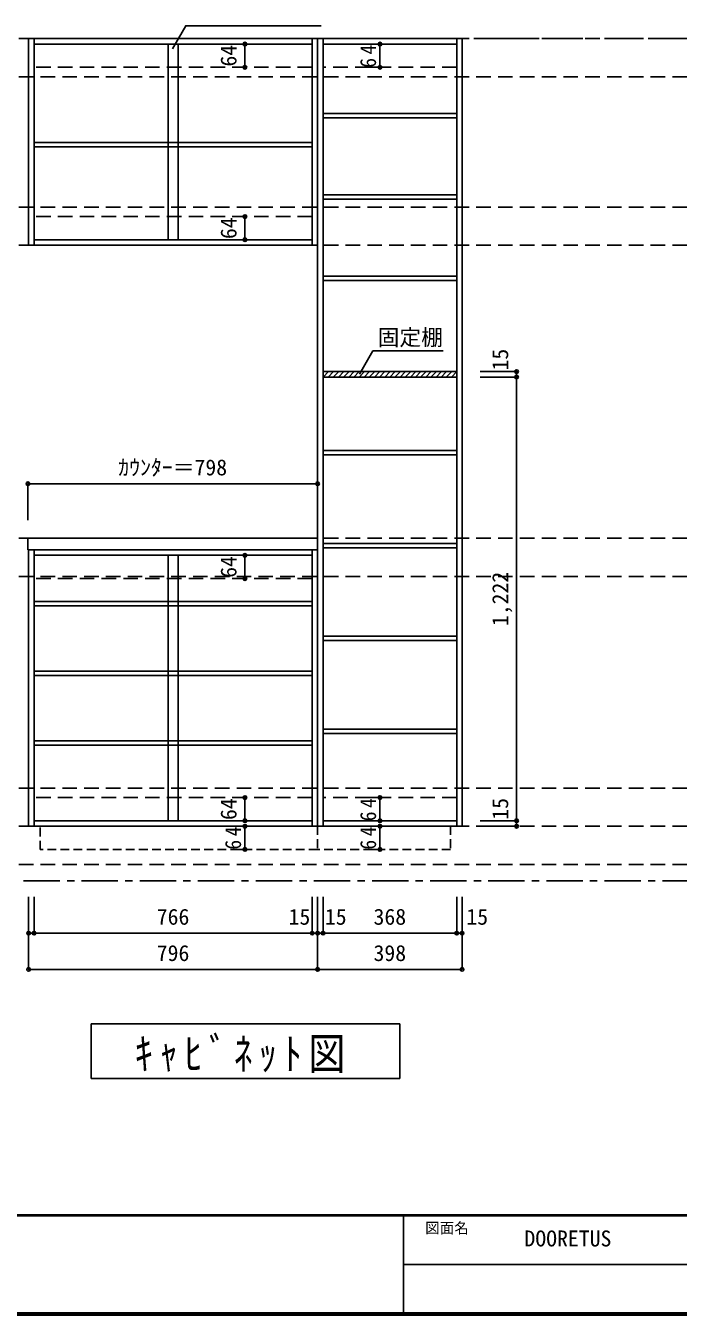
# Model space of a CAD drawing. Units: millimetres at full size, sheet at 1:20; some dimension numbers follow another scale. Extents: x -3893 to 3907, y -2871 to 2783.
# Drawn here: x -1033 to 763, y -2803 to 748 of the extents above; entities that cross this region are included whole.
import ezdxf
from ezdxf.enums import TextEntityAlignment as Align

# ---------------------------------------------------------------- set-up
doc = ezdxf.new("R2010")
doc.units = ezdxf.units.MM
doc.header["$LTSCALE"] = 20
doc.header["$PDMODE"] = 32
doc.header["$PDSIZE"] = 10
for name, pattern in [('CHAIN1', [8, 5, -1, 1, -1]), ('DASHED1', [1.8, 1.2, -0.6]), ('DASHED2', [3, 2, -1])]:
    doc.linetypes.add(name, pattern=pattern)
for name, color, linetype in [('0-1_本体', 2, 'Continuous'), ('0-4_棚', 3, 'Continuous'), ('0-6_桟木', 3, 'Continuous'), ('0-7_', 7, 'Continuous'), ('0-9_', 7, 'DASHED1'), ('0-A_文字', 7, 'Continuous'), ('0-B_寸法', 7, 'Continuous'), ('0-C_ハッチ', 4, 'Continuous'), ('F-1_枠', 6, 'Continuous'), ('F-A_文字', 7, 'Continuous')]:
    doc.layers.add(name, color=color, linetype=linetype)
doc.styles.add('ＭＳ ゴシック', font='')
doc.styles.get('ＭＳ ゴシック').set_extended_font_data('MS Gothic')

msp = doc.modelspace()

# ---------------------------------------------------------------- linework, layer by layer
at = {"layer": '0-1_本体', "color": 3}
for p, q in [((-1025.7, 712.33), (-229.7, 712.33)), ((-1010.7, 143.33), (-1010.7, 712.33)), ((-244.7, 712.33), (-244.7, 143.33)), ((-229.7, 712.33), (-229.7, -1456.67)), ((-229.7, 712.33), (168.3, 712.33)), ((-214.7, -1456.67), (-214.7, 712.33)), ((153.3, 712.33), (153.3, -1456.67)), ((168.3, 712.33), (168.3, -1456.67)), ((-1010.7, 697.33), (-244.7, 697.33)), ((-214.7, 697.33), (153.3, 697.33)), ((-244.7, 158.33), (-1010.7, 158.33)), ((-1025.7, -695.67), (-1025.7, -1456.67)), ((-1010.7, -695.67), (-1010.7, -1456.67)), ((-244.7, -1456.67), (-244.7, -695.67)), ((-1010.7, -710.67), (-244.7, -710.67)), ((-1010.7, -1441.67), (-244.7, -1441.67)), ((153.3, -1441.67), (-214.7, -1441.67)), ((-1025.7, -1456.67), (-229.7, -1456.67)), ((-214.7, -1456.67), (-229.7, -1456.67)), ((153.3, -1456.67), (-214.7, -1456.67)), ((153.3, -1456.67), (168.3, -1456.67))]:
    msp.add_line(p, q, dxfattribs=at)
at = {"layer": '0-1_本体', "color": 7, "linetype": 'DASHED2'}
for p, q in [((153.3, 633.33), (-214.7, 633.33)), ((153.3, -1377.67), (-214.7, -1377.67))]:
    msp.add_line(p, q, dxfattribs=at)
at = {"layer": '0-1_本体', "color": 3}
msp.add_lwpolyline([(-229.7, 143.33), (-1025.7, 143.33), (-1025.7, 712.33)], dxfattribs=at)
at = {"layer": '0-4_棚'}
for p, q in [((-214.7, 506.33), (153.3, 506.33)), ((-214.7, 506.33), (-214.7, 494.33)), ((-214.7, 494.33), (153.3, 494.33)), ((-1010.7, 426.33), (-244.7, 426.33)), ((-1010.7, 414.33), (-244.7, 414.33)), ((-214.7, 282.33), (153.3, 282.33)), ((-214.7, 282.33), (-214.7, 270.33)), ((-214.7, 270.33), (153.3, 270.33)), ((-214.7, 58.33), (153.3, 58.33)), ((-214.7, 58.33), (-214.7, 46.33)), ((-214.7, 46.33), (153.3, 46.33)), ((153.3, -204.67), (-214.7, -204.67)), ((153.3, -219.67), (-214.7, -219.67)), ((-214.7, -421.67), (153.3, -421.67)), ((-214.7, -421.67), (-214.7, -433.67)), ((-214.7, -433.67), (153.3, -433.67)), ((-229.7, -663.67), (-1027.7, -663.67)), ((-1027.7, -663.67), (-1027.7, -695.67)), ((-214.7, -677.67), (153.3, -677.67)), ((-214.7, -677.67), (-214.7, -689.67)), ((-214.7, -689.67), (153.3, -689.67)), ((-1010.7, -837.69), (-244.7, -837.69)), ((-1010.7, -849.69), (-244.7, -849.69)), ((-214.7, -933.67), (153.3, -933.67)), ((-214.7, -933.67), (-214.7, -945.67)), ((-214.7, -945.67), (153.3, -945.67)), ((-1010.7, -1029.69), (-244.7, -1029.69)), ((-1010.7, -1041.69), (-244.7, -1041.69)), ((153.3, -1189.67), (-214.7, -1189.67)), ((153.3, -1201.67), (-214.7, -1201.67)), ((-1010.7, -1221.69), (-244.7, -1221.69)), ((-1010.7, -1233.69), (-244.7, -1233.69))]:
    msp.add_line(p, q, dxfattribs=at)
msp.add_lwpolyline([(-1027.7, -695.67), (-229.7, -695.67), (-229.7, -663.67)], dxfattribs=at)
at = {"layer": '0-6_桟木', "color": 7, "linetype": 'DASHED2'}
for p, q in [((-244.7, 633.33), (-1010.7, 633.33)), ((-244.7, 222.33), (-1010.7, 222.33)), ((-244.7, -774.67), (-1010.7, -774.67)), ((-244.7, -1377.67), (-1010.7, -1377.67))]:
    msp.add_line(p, q, dxfattribs=at)
at = {"layer": '0-7_'}
for p, q in [((-641.7, 697.33), (-641.7, 426.33)), ((-613.7, 697.33), (-613.7, 426.33)), ((-641.7, 414.33), (-641.7, 158.33)), ((-613.7, 414.33), (-613.7, 158.33)), ((-641.7, -710.67), (-641.7, -837.69)), ((-613.7, -710.67), (-613.7, -837.69)), ((-641.7, -849.69), (-641.7, -1029.69)), ((-613.7, -849.69), (-613.7, -1029.69)), ((-641.7, -1041.69), (-641.7, -1221.69)), ((-613.7, -1041.69), (-613.7, -1221.69)), ((-641.7, -1233.69), (-641.7, -1441.67)), ((-613.7, -1233.69), (-613.7, -1441.67))]:
    msp.add_line(p, q, dxfattribs=at)
at = {"layer": '0-7_', "linetype": 'DASHED1'}
for p, q in [((-641.7, 414.33), (-641.7, 426.33)), ((-613.7, 414.33), (-613.7, 426.33)), ((-641.7, -849.69), (-641.7, -837.69)), ((-613.7, -849.69), (-613.7, -837.69)), ((-641.7, -1041.69), (-641.7, -1029.69)), ((-613.7, -1041.69), (-613.7, -1029.69)), ((-641.7, -1233.69), (-641.7, -1221.69)), ((-613.7, -1233.69), (-613.7, -1221.69))]:
    msp.add_line(p, q, dxfattribs=at)
at = {"layer": '0-9_'}
for p, q in [((-993.7, -1456.67), (-229.7, -1456.67)), ((-993.7, -1520.67), (-993.7, -1456.67)), ((-229.7, -1456.67), (136.3, -1456.67)), ((136.3, -1456.67), (136.3, -1520.67)), ((136.3, -1520.67), (-229.7, -1520.67))]:
    msp.add_line(p, q, dxfattribs=at)
msp.add_lwpolyline([(-229.7, -1456.67), (-229.7, -1520.67), (-993.7, -1520.67)], dxfattribs=at)
at = {"layer": '0-A_文字', "linetype": 'CHAIN1'}
for p, q in [((-3119.7, 712.33), (3067.4, 712.33)), ((-3119.7, -1606.67), (3067.4, -1606.67))]:
    msp.add_line(p, q, dxfattribs=at)
at = {"layer": '0-A_文字'}
for p, q in [((-114.5, -211.68), (-77.64, -147.83)), ((-77.64, -147.83), (116.34, -147.83)), ((-853.7, -2151.17), (-853.7, -2001.17)), ((-853.7, -2001.17), (-3.7, -2001.17)), ((-3.7, -2001.17), (-3.7, -2151.17)), ((-3.7, -2151.17), (-853.7, -2151.17))]:
    msp.add_line(p, q, dxfattribs=at)
msp.add_lwpolyline([(-629.72, 683.79), (-592.85, 747.63), (-219.71, 747.63)], dxfattribs=at)
at = {"layer": '0-B_寸法', "color": 4, "linetype": 'DASHED2'}
for p, q in [((3067.4, 712.33), (-3119.7, 712.33)), ((3067.4, 607.33), (-3119.7, 607.33)), ((3067.4, 248.33), (-3119.7, 248.33)), ((3067.4, 143.33), (-3119.7, 143.33)), ((3067.4, -663.67), (-3119.7, -663.67)), ((3067.4, -768.67), (-3119.7, -768.67)), ((3067.4, -1351.67), (-3119.7, -1351.67)), ((3067.4, -1456.67), (-3119.7, -1456.67)), ((3067.4, -1561.67), (-3119.7, -1561.67))]:
    msp.add_line(p, q, dxfattribs=at)
at = {"layer": '0-B_寸法', "color": 4}
for p, q in [((-429.88, 697.33), (-432.87, 697.33)), ((-429.88, 697.33), (-429.88, 633.33)), ((-58.01, 697.33), (-87.25, 697.33)), ((-58.01, 697.33), (-58.01, 633.33)), ((-429.88, 633.33), (-432.87, 633.33)), ((-58.01, 633.33), (-87.25, 633.33)), ((-429.88, 222.33), (-432.87, 222.33)), ((-429.88, 222.33), (-429.88, 158.33)), ((-429.88, 158.33), (-432.87, 158.33)), ((318.3, -204.67), (218.3, -204.67)), ((318.3, -219.67), (318.3, -204.67)), ((318.3, -219.67), (218.3, -219.67)), ((318.3, -1441.67), (318.3, -219.67)), ((-1027.7, -513.67), (-229.7, -513.67)), ((-1027.7, -513.67), (-1027.7, -613.67)), ((-229.7, -513.67), (-229.7, -613.67)), ((-429.88, -710.67), (-432.87, -710.67)), ((-429.88, -774.67), (-429.88, -710.67)), ((-429.88, -774.67), (-432.87, -774.67)), ((-429.88, -1377.67), (-432.87, -1377.67)), ((-429.88, -1441.67), (-429.88, -1377.67)), ((-58.01, -1377.67), (-87.25, -1377.67)), ((-58.01, -1377.67), (-58.01, -1441.67)), ((-429.88, -1441.67), (-432.87, -1441.67)), ((-58.01, -1441.67), (-87.25, -1441.67)), ((318.3, -1441.67), (218.3, -1441.67)), ((318.3, -1456.67), (318.3, -1441.67)), ((-429.88, -1456.67), (-459.12, -1456.67)), ((-429.88, -1456.67), (-429.88, -1520.67)), ((-58.01, -1456.67), (-87.25, -1456.67)), ((-58.01, -1456.67), (-58.01, -1520.67)), ((318.3, -1456.67), (218.3, -1456.67)), ((-429.88, -1520.67), (-459.12, -1520.67)), ((-58.01, -1520.67), (-87.25, -1520.67)), ((-1010.7, -1751.17), (-1010.7, -1651.17)), ((-244.7, -1751.17), (-244.7, -1651.17)), ((-229.7, -1851.17), (-229.7, -1651.17)), ((-214.7, -1751.17), (-214.7, -1651.17)), ((153.3, -1751.17), (153.3, -1651.17)), ((168.3, -1851.17), (168.3, -1651.17)), ((-229.7, -1751.17), (-1025.7, -1751.17)), ((-214.7, -1751.17), (-229.7, -1751.17)), ((153.3, -1751.17), (-214.7, -1751.17)), ((168.3, -1751.17), (153.3, -1751.17)), ((168.3, -1851.17), (-229.7, -1851.17))]:
    msp.add_line(p, q, dxfattribs=at)
msp.add_lwpolyline([(-229.7, -1851.17), (-1025.7, -1851.17), (-1025.7, -1651.17)], dxfattribs=at)
at = {"layer": '0-B_寸法'}
for p in [(-429.88, 697.33), (-58.01, 697.33), (-429.88, 633.33), (-58.01, 633.33), (-429.88, 222.33), (-429.88, 158.33), (318.3, -204.67), (318.3, -219.67), (-1027.7, -513.67), (-229.7, -513.67), (-429.88, -710.67), (-429.88, -774.67), (-429.88, -1377.67), (-58.01, -1377.67), (-429.88, -1441.67), (-429.88, -1456.67), (-58.01, -1441.67), (-58.01, -1456.67), (318.3, -1441.67), (318.3, -1456.67), (-429.88, -1520.67), (-58.01, -1520.67), (-1025.7, -1751.17), (-1010.7, -1751.17), (-244.7, -1751.17), (-229.7, -1751.17), (-214.7, -1751.17), (153.3, -1751.17), (168.3, -1751.17), (-1025.7, -1851.17), (-229.7, -1851.17), (168.3, -1851.17)]:
    msp.add_point(p, dxfattribs=at)
at = {"layer": '0-C_ハッチ'}
for p, q in [((-214.7, -205.52), (-213.85, -204.67)), ((-214.7, -219.67), (-199.7, -204.67)), ((-200.56, -219.67), (-185.56, -204.67)), ((-186.42, -219.67), (-171.42, -204.67)), ((-172.28, -219.67), (-157.28, -204.67)), ((-158.14, -219.67), (-143.14, -204.67)), ((-143.99, -219.67), (-128.99, -204.67)), ((-129.85, -219.67), (-114.85, -204.67)), ((-115.71, -219.67), (-100.71, -204.67)), ((-101.57, -219.67), (-86.57, -204.67)), ((-87.42, -219.67), (-72.42, -204.67)), ((-73.28, -219.67), (-58.28, -204.67)), ((-59.14, -219.67), (-44.14, -204.67)), ((-45, -219.67), (-30, -204.67)), ((-30.86, -219.67), (-15.86, -204.67)), ((-16.71, -219.67), (-1.71, -204.67)), ((-2.57, -219.67), (12.43, -204.67)), ((11.57, -219.67), (26.57, -204.67)), ((25.71, -219.67), (40.71, -204.67)), ((39.85, -219.67), (54.85, -204.67)), ((54, -219.67), (69, -204.67)), ((68.14, -219.67), (83.14, -204.67)), ((82.28, -219.67), (97.28, -204.67)), ((96.42, -219.67), (111.42, -204.67)), ((110.57, -219.67), (125.57, -204.67)), ((124.71, -219.67), (139.71, -204.67)), ((138.85, -219.67), (153.85, -204.67)), ((152.99, -219.67), (153.3, -219.36))]:
    msp.add_line(p, q, dxfattribs=at)
at = {"layer": 'F-1_枠'}
for p, q in [((3906.61, -2526.67), (-3893.39, -2526.67)), ((3906.61, -2530), (-3893.39, -2530)), ((6.61, -2530), (6.61, -2796.67)), ((6.61, -2663.33), (3899.95, -2663.34)), ((3906.61, -2796.67), (-3893.39, -2796.67)), ((3906.61, -2800), (-3893.39, -2800)), ((3906.61, -2803.33), (-3893.39, -2803.33))]:
    msp.add_line(p, q, dxfattribs=at)

# ---------------------------------------------------------------- texts
at = {"layer": '0-A_文字', "style": 'ＭＳ ゴシック'}
msp.add_text('固定棚', height=43.99, dxfattribs=at).set_placement((-64.5, -145.7), align=Align.BOTTOM_LEFT)
at = {"layer": '0-A_文字', "insert": (-733.7, -2136.17), "char_height": 87.98, "attachment_point": 7, "style": 'ＭＳ ゴシック'}
msp.add_mtext('\\T1.34;\\W0.85;ｷｬﾋﾞﾈｯﾄ図', dxfattribs=at)
at = {"layer": '0-B_寸法', "style": 'ＭＳ ゴシック'}
for s, p in [('64', (-439.88, 635.33)), ('64', (-439.88, 160.33)), ('15', (308.3, -201.67)), ('64', (-439.88, -772.67)), ('1,222', (308.3, -905.67)), ('64', (-439.88, -1439.67)), ('15', (308.3, -1438.67))]:
    msp.add_text(s, height=43.99, rotation=90, dxfattribs=at).set_placement(p, align=Align.BOTTOM_LEFT)
for s, p in [('ｶｳﾝﾀｰ＝798', (-778.7, -503.67)), ('766', (-672.7, -1741.17)), ('15', (-309.7, -1741.17)), ('15', (-209.7, -1741.17)), ('368', (-75.7, -1741.17)), ('15', (180.04, -1741.17)), ('796', (-672.7, -1841.17)), ('398', (-75.7, -1841.17))]:
    msp.add_text(s, height=43.99, dxfattribs=at).set_placement(p, align=Align.BOTTOM_LEFT)
at = {"layer": '0-B_寸法', "char_height": 43.99, "attachment_point": 7, "rotation": 90, "style": 'ＭＳ ゴシック'}
for insert in [(-68.01, 632), (-68.01, -1443), (-439.88, -1521.17), (-68.01, -1521.17)]:
    msp.add_mtext('\\T1.36;\\W0.9;64', dxfattribs=dict(at, insert=insert))
at = {"layer": 'F-A_文字', "style": 'ＭＳ ゴシック'}
for s, height, p in [('図面名', 29.33, (66.61, -2586.67)), ('DOORETUS', 43.99, (339.95, -2627.19))]:
    msp.add_text(s, height=height, dxfattribs=at).set_placement(p, align=Align.BOTTOM_LEFT)

doc.saveas('drawing.dxf')
